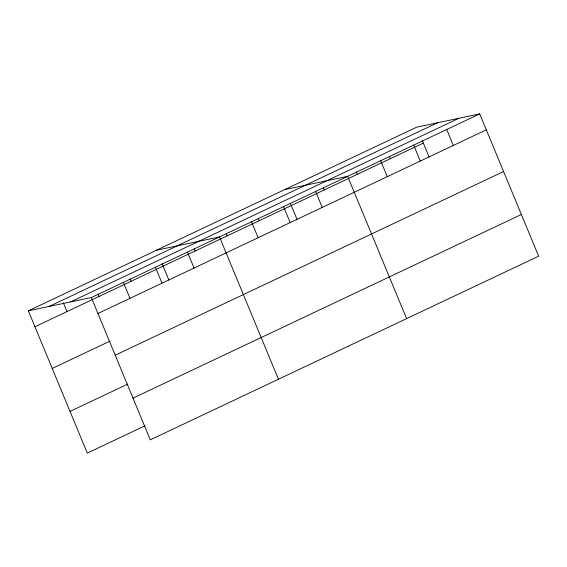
<?xml version="1.0" encoding="UTF-8"?>
<svg xmlns="http://www.w3.org/2000/svg" width="567" height="567" viewBox="0 0 567 567"><rect width="100%" height="100%" fill="white"/><g stroke="black" fill="none" stroke-linecap="round" stroke-linejoin="round"><path stroke-width="0.85" d="M28.35 310.815L416.724 127.164L479.71 113.896L538.65 256.185L150.276 439.836L91.337 297.547L28.35 310.815L87.29 453.104L145.117 425.753M49.138 306.435L437.511 122.784M70.549 301.928L458.93 118.276M91.337 297.547L479.71 113.896M34.956 326.748L423.329 143.104M97.942 313.487L486.316 129.836M52.221 368.444L110.055 341.1M115.207 355.183L503.588 171.532M70.017 411.408L127.844 384.057M133.004 398.14L521.378 214.489M284.677 189.605L347.663 176.337L406.603 318.626M156.513 250.21L219.5 236.942L278.44 379.231M446.697 129.51L453.302 145.45M422.337 140.708L429.084 157.002M413.69 145.117L420.289 161.056M389.323 156.322L390.316 158.71M380.677 160.73L387.275 176.67M356.317 171.929L357.302 174.324M323.303 187.542L324.289 189.931M315.621 191.49L322.226 207.43M290.29 203.149L297.037 219.443M283.585 206.643L290.184 222.583M258.247 218.302L259.239 220.691M251.542 221.796L258.141 237.729M226.205 233.455L227.197 235.844M194.169 248.608L195.154 250.997M187.457 252.095L194.063 268.035M162.127 263.754L168.874 280.048M155.422 267.248L162.02 283.188M130.084 278.907L131.076 281.296M123.379 282.394L129.978 298.334M98.041 294.06L99.034 296.449M63.362 302.835L66.991 311.602"/></g></svg>
